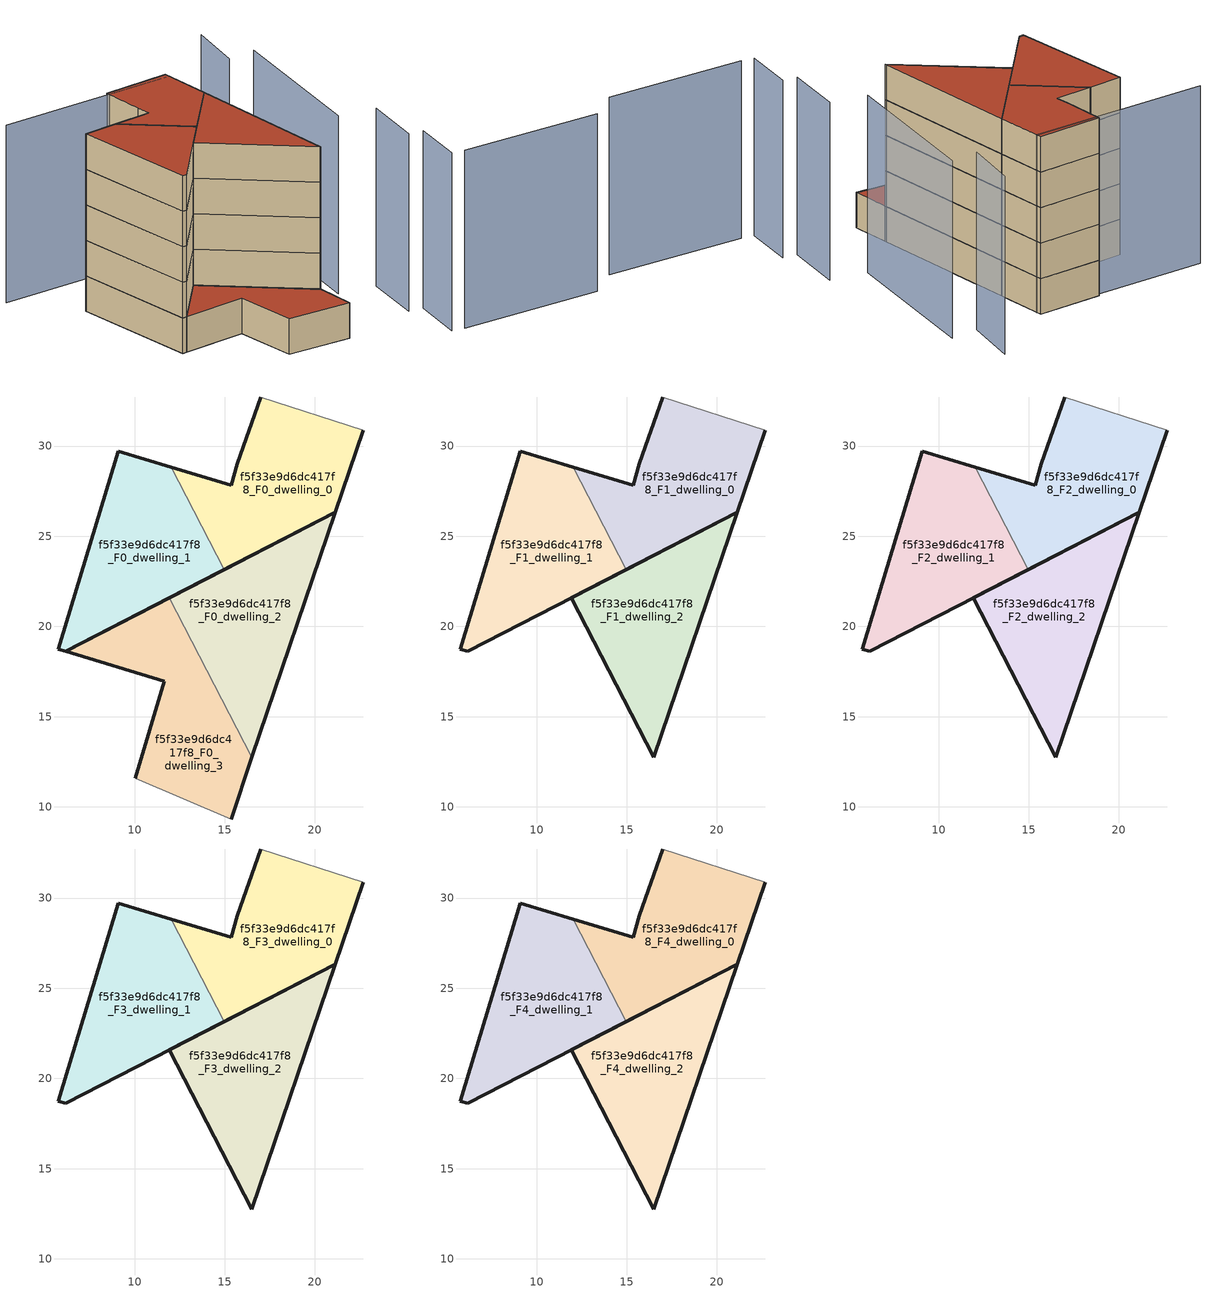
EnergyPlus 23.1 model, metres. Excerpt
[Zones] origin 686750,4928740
f5f33e9d6dc417f8_F0_dwelling_0
 floor ground (EU_floor_Construction): 21.13,26.34 22.67,30.87 16.99,32.72 15.68,29.01 15.35,27.82 12.03,28.82 14.96,23.15 z0
 wall outside (EU_wall_Construction): 22.67,30.87 21.13,26.34 14.96,23.15 / 12.03,28.82 15.35,27.82 15.68,29.01 16.99,32.72 z0:3
 wall adiabatic (EU_wall_Construction): 16.99,32.72 22.67,30.87 z0:3
 wall to f5f33e9d6dc417f8_F0_dwelling_1 (EU_wall_Construction): 14.96,23.15 12.03,28.82 z0:3
f5f33e9d6dc417f8_F0_dwelling_1
 floor ground (EU_floor_Construction): 14.96,23.15 12.03,28.82 9.09,29.71 5.78,18.74 6.19,18.62 z0
 wall outside (EU_wall_Construction): 14.96,23.15 6.19,18.62 5.78,18.74 9.09,29.71 12.03,28.82 z0:3
f5f33e9d6dc417f8_F0_dwelling_2
 floor ground (EU_floor_Construction): 16.51,12.74 21.13,26.34 11.94,21.59 z0
 wall outside (EU_wall_Construction): 11.94,21.59 21.13,26.34 16.51,12.74 z0:3
 wall to f5f33e9d6dc417f8_F0_dwelling_3 (EU_wall_Construction): 16.51,12.74 11.94,21.59 z0:3
f5f33e9d6dc417f8_F0_dwelling_3
 floor ground (EU_floor_Construction): 15.35,9.33 16.51,12.74 11.94,21.59 6.19,18.62 11.66,16.97 10.03,11.59 z0
 wall outside (EU_wall_Construction): 16.51,12.74 15.35,9.33 / 10.03,11.59 11.66,16.97 6.19,18.62 11.94,21.59 z0:3
 wall adiabatic (EU_wall_Construction): 15.35,9.33 10.03,11.59 z0:3
 roof outside (EU_roof_Construction): 11.94,21.59 16.51,12.74 15.35,9.33 10.03,11.59 11.66,16.97 6.19,18.62 z3
f5f33e9d6dc417f8_F1_dwelling_0
 floor to f5f33e9d6dc417f8_F0_dwelling_0 (EU_floor_Construction): 21.13,26.34 22.67,30.87 16.99,32.72 15.68,29.01 15.35,27.82 12.03,28.82 14.96,23.15 z3
 wall outside (EU_wall_Construction): 22.67,30.87 21.13,26.34 14.96,23.15 / 12.03,28.82 15.35,27.82 15.68,29.01 16.99,32.72 z3:6
 wall adiabatic (EU_wall_Construction): 16.99,32.72 22.67,30.87 z3:6
 wall to f5f33e9d6dc417f8_F1_dwelling_1 (EU_wall_Construction): 14.96,23.15 12.03,28.82 z3:6
f5f33e9d6dc417f8_F1_dwelling_1
 floor to f5f33e9d6dc417f8_F0_dwelling_1 (EU_floor_Construction): 14.96,23.15 12.03,28.82 9.09,29.71 5.78,18.74 6.19,18.62 z3
 wall outside (EU_wall_Construction): 14.96,23.15 6.19,18.62 5.78,18.74 9.09,29.71 12.03,28.82 z3:6
f5f33e9d6dc417f8_F1_dwelling_2
 floor to f5f33e9d6dc417f8_F0_dwelling_2 (EU_floor_Construction): 16.51,12.74 21.13,26.34 11.94,21.59 z3
 wall outside (EU_wall_Construction): 16.51,12.74 11.94,21.59 21.13,26.34 16.51,12.74 z3:6
f5f33e9d6dc417f8_F2_dwelling_0
 floor to f5f33e9d6dc417f8_F1_dwelling_0 (EU_floor_Construction): 21.13,26.34 22.67,30.87 16.99,32.72 15.68,29.01 15.35,27.82 12.03,28.82 14.96,23.15 z6
 wall outside (EU_wall_Construction): 22.67,30.87 21.13,26.34 14.96,23.15 / 12.03,28.82 15.35,27.82 15.68,29.01 16.99,32.72 z6:9
 wall adiabatic (EU_wall_Construction): 16.99,32.72 22.67,30.87 z6:9
 wall to f5f33e9d6dc417f8_F2_dwelling_1 (EU_wall_Construction): 14.96,23.15 12.03,28.82 z6:9
f5f33e9d6dc417f8_F2_dwelling_1
 floor to f5f33e9d6dc417f8_F1_dwelling_1 (EU_floor_Construction): 14.96,23.15 12.03,28.82 9.09,29.71 5.78,18.74 6.19,18.62 z6
 wall outside (EU_wall_Construction): 14.96,23.15 6.19,18.62 5.78,18.74 9.09,29.71 12.03,28.82 z6:9
f5f33e9d6dc417f8_F2_dwelling_2
 floor to f5f33e9d6dc417f8_F1_dwelling_2 (EU_floor_Construction): 16.51,12.74 21.13,26.34 11.94,21.59 z6
 wall outside (EU_wall_Construction): 16.51,12.74 11.94,21.59 21.13,26.34 16.51,12.74 z6:9
f5f33e9d6dc417f8_F3_dwelling_0
 floor to f5f33e9d6dc417f8_F2_dwelling_0 (EU_floor_Construction): 21.13,26.34 22.67,30.87 16.99,32.72 15.68,29.01 15.35,27.82 12.03,28.82 14.96,23.15 z9
 wall outside (EU_wall_Construction): 22.67,30.87 21.13,26.34 14.96,23.15 / 12.03,28.82 15.35,27.82 15.68,29.01 16.99,32.72 z9:12
 wall adiabatic (EU_wall_Construction): 16.99,32.72 22.67,30.87 z9:12
 wall to f5f33e9d6dc417f8_F3_dwelling_1 (EU_wall_Construction): 14.96,23.15 12.03,28.82 z9:12
f5f33e9d6dc417f8_F3_dwelling_1
 floor to f5f33e9d6dc417f8_F2_dwelling_1 (EU_floor_Construction): 14.96,23.15 12.03,28.82 9.09,29.71 5.78,18.74 6.19,18.62 z9
 wall outside (EU_wall_Construction): 14.96,23.15 6.19,18.62 5.78,18.74 9.09,29.71 12.03,28.82 z9:12
f5f33e9d6dc417f8_F3_dwelling_2
 floor to f5f33e9d6dc417f8_F2_dwelling_2 (EU_floor_Construction): 16.51,12.74 21.13,26.34 11.94,21.59 z9
 wall outside (EU_wall_Construction): 16.51,12.74 11.94,21.59 21.13,26.34 16.51,12.74 z9:12
f5f33e9d6dc417f8_F4_dwelling_0
 floor to f5f33e9d6dc417f8_F3_dwelling_0 (EU_floor_Construction): 21.13,26.34 22.67,30.87 16.99,32.72 15.68,29.01 15.35,27.82 12.03,28.82 14.96,23.15 z12
 wall outside (EU_wall_Construction): 22.67,30.87 21.13,26.34 14.96,23.15 / 12.03,28.82 15.35,27.82 15.68,29.01 16.99,32.72 z12:15
 wall adiabatic (EU_wall_Construction): 16.99,32.72 22.67,30.87 z12:15
 wall to f5f33e9d6dc417f8_F4_dwelling_1 (EU_wall_Construction): 14.96,23.15 12.03,28.82 z12:15
 roof outside (EU_roof_Construction): 22.67,30.87 21.13,26.34 14.96,23.15 12.03,28.82 15.35,27.82 15.68,29.01 16.99,32.72 z15
f5f33e9d6dc417f8_F4_dwelling_1
 floor to f5f33e9d6dc417f8_F3_dwelling_1 (EU_floor_Construction): 14.96,23.15 12.03,28.82 9.09,29.71 5.78,18.74 6.19,18.62 z12
 wall outside (EU_wall_Construction): 14.96,23.15 6.19,18.62 5.78,18.74 9.09,29.71 12.03,28.82 z12:15
 roof outside (EU_roof_Construction): 12.03,28.82 14.96,23.15 6.19,18.62 5.78,18.74 9.09,29.71 z15
f5f33e9d6dc417f8_F4_dwelling_2
 floor to f5f33e9d6dc417f8_F3_dwelling_2 (EU_floor_Construction): 16.51,12.74 21.13,26.34 11.94,21.59 z12
 wall outside (EU_wall_Construction): 16.51,12.74 11.94,21.59 21.13,26.34 16.51,12.74 z12:15
 roof outside (EU_roof_Construction): 21.13,26.34 16.51,12.74 11.94,21.59 z15
shading: 21.87,2.81 33.66,-1.97 / 20.89,3.42 23.55,7.68 / 22.44,8.36 25.47,13.21 / 22.6,14.93 30.46,27.63 / 27.96,28.31 31.01,32.79 / 22.51,30.43 7.23,35.89 z0:15
[Building]
EU S2 Campaign: North Axis=0; Terrain=City; Solar Distribution=FullExterior
[Site:Location]
Bologna: Latitude=44.5; Longitude=11.25; Time Zone=1; Elevation=37
[SizingPeriod:WeatherFileDays]
AnnualSizingPeriod: Begin Month=1; Begin Day of Month=1; End Month=12; End Day of Month=31; Day of Week for Start Day=Monday; Use Weather File Daylight Saving Period=No; Use Weather File Rain and Snow Indicators=No
[MATERIAL]
EU_InternalMass_Material: Roughness=MediumRough; Thickness=0.1; Conductivity=1; Density=1800; Specific Heat=900; Thermal Absorptance=0.9; Solar Absorptance=0.7; Visible Absorptance=0.7
[MATERIAL:NOMASS] Roughness=MediumRough; Thermal Absorptance=0.9; Solar Absorptance=0.7; Visible Absorptance=0.7
Name | Thermal Resistance
EU_wall_NoMass | 0.905828
EU_roof_NoMass | 0.37593
EU_floor_NoMass | 0.67114
[CONSTRUCTION]
EU_wall_Construction: EU_wall_NoMass
EU_roof_Construction: EU_roof_NoMass
EU_floor_Construction: EU_floor_NoMass
EU_InternalMass_Construction: EU_InternalMass_Material
[ZONE] Type=1; Multiplier=1; Ceiling Height=autocalculate; Floor Area=autocalculate; Part of Total Floor Area=Yes
Name | Volume
f5f33e9d6dc417f8_F0_dwelling_0; f5f33e9d6dc417f8_F1_dwelling_0; f5f33e9d6dc417f8_F2_dwelling_0; f5f33e9d6dc417f8_F3_dwelling_0; f5f33e9d6dc417f8_F4_dwelling_0 | 154.608
f5f33e9d6dc417f8_F0_dwelling_1 | 154.621
f5f33e9d6dc417f8_F1_dwelling_1; f5f33e9d6dc417f8_F2_dwelling_1; f5f33e9d6dc417f8_F3_dwelling_1; f5f33e9d6dc417f8_F4_dwelling_1 | 154.622
f5f33e9d6dc417f8_F0_dwelling_2 | 154.618
f5f33e9d6dc417f8_F1_dwelling_2; f5f33e9d6dc417f8_F2_dwelling_2; f5f33e9d6dc417f8_F3_dwelling_2; f5f33e9d6dc417f8_F4_dwelling_2 | 154.619
f5f33e9d6dc417f8_F0_dwelling_3 | 154.625
[INTERNALMASS] Construction=EU_InternalMass_Construction
Name | Zone or ZoneList | Surface Area
f5f33e9d6dc417f8_F0_dwelling_0_EU_InternalMass | f5f33e9d6dc417f8_F0_dwelling_0 | 51.5353
f5f33e9d6dc417f8_F0_dwelling_1_EU_InternalMass | f5f33e9d6dc417f8_F0_dwelling_1 | 51.5378
f5f33e9d6dc417f8_F0_dwelling_2_EU_InternalMass | f5f33e9d6dc417f8_F0_dwelling_2 | 51.5423
f5f33e9d6dc417f8_F0_dwelling_3_EU_InternalMass | f5f33e9d6dc417f8_F0_dwelling_3 | 51.5417
f5f33e9d6dc417f8_F1_dwelling_0_EU_InternalMass | f5f33e9d6dc417f8_F1_dwelling_0 | 68.7174
f5f33e9d6dc417f8_F1_dwelling_1_EU_InternalMass | f5f33e9d6dc417f8_F1_dwelling_1 | 68.7217
f5f33e9d6dc417f8_F1_dwelling_2_EU_InternalMass | f5f33e9d6dc417f8_F1_dwelling_2 | 68.7186
f5f33e9d6dc417f8_F2_dwelling_0_EU_InternalMass | f5f33e9d6dc417f8_F2_dwelling_0 | 68.7174
f5f33e9d6dc417f8_F2_dwelling_1_EU_InternalMass | f5f33e9d6dc417f8_F2_dwelling_1 | 68.7217
f5f33e9d6dc417f8_F2_dwelling_2_EU_InternalMass | f5f33e9d6dc417f8_F2_dwelling_2 | 68.7186
f5f33e9d6dc417f8_F3_dwelling_0_EU_InternalMass | f5f33e9d6dc417f8_F3_dwelling_0 | 68.7174
f5f33e9d6dc417f8_F3_dwelling_1_EU_InternalMass | f5f33e9d6dc417f8_F3_dwelling_1 | 68.7217
f5f33e9d6dc417f8_F3_dwelling_2_EU_InternalMass | f5f33e9d6dc417f8_F3_dwelling_2 | 68.7186
f5f33e9d6dc417f8_F4_dwelling_0_EU_InternalMass | f5f33e9d6dc417f8_F4_dwelling_0 | 68.7174
f5f33e9d6dc417f8_F4_dwelling_1_EU_InternalMass | f5f33e9d6dc417f8_F4_dwelling_1 | 68.7217
f5f33e9d6dc417f8_F4_dwelling_2_EU_InternalMass | f5f33e9d6dc417f8_F4_dwelling_2 | 68.7186
[OTHEREQUIPMENT] Fuel Type=Electricity; Design Level Calculation Method=Watts/Area; Power per Zone Floor Area=1; Fraction Latent=0; Fraction Radiant=0; Fraction Lost=0; Carbon Dioxide Generation Rate=0; EndUse Subcategory=EU_Step8_InternalGains
Name | Zone or ZoneList or Space or SpaceList | Schedule
EU_Step8_InternalGain_f5f33e9d6dc417f8_F0_dwelling_0_f000 | f5f33e9d6dc417f8_F0_dwelling_0 | EU_Step8_GainSchedule_f5f33e9d6dc417f8_F0_dwelling_0_f000
EU_Step8_InternalGain_f5f33e9d6dc417f8_F0_dwelling_1_f000 | f5f33e9d6dc417f8_F0_dwelling_1 | EU_Step8_GainSchedule_f5f33e9d6dc417f8_F0_dwelling_1_f000
EU_Step8_InternalGain_f5f33e9d6dc417f8_F0_dwelling_2_f000 | f5f33e9d6dc417f8_F0_dwelling_2 | EU_Step8_GainSchedule_f5f33e9d6dc417f8_F0_dwelling_2_f000
EU_Step8_InternalGain_f5f33e9d6dc417f8_F0_dwelling_3_f000 | f5f33e9d6dc417f8_F0_dwelling_3 | EU_Step8_GainSchedule_f5f33e9d6dc417f8_F0_dwelling_3_f000
EU_Step8_InternalGain_f5f33e9d6dc417f8_F1_dwelling_0_f000 | f5f33e9d6dc417f8_F1_dwelling_0 | EU_Step8_GainSchedule_f5f33e9d6dc417f8_F1_dwelling_0_f000
EU_Step8_InternalGain_f5f33e9d6dc417f8_F1_dwelling_1_f000 | f5f33e9d6dc417f8_F1_dwelling_1 | EU_Step8_GainSchedule_f5f33e9d6dc417f8_F1_dwelling_1_f000
EU_Step8_InternalGain_f5f33e9d6dc417f8_F1_dwelling_2_f000 | f5f33e9d6dc417f8_F1_dwelling_2 | EU_Step8_GainSchedule_f5f33e9d6dc417f8_F1_dwelling_2_f000
EU_Step8_InternalGain_f5f33e9d6dc417f8_F2_dwelling_0_f000 | f5f33e9d6dc417f8_F2_dwelling_0 | EU_Step8_GainSchedule_f5f33e9d6dc417f8_F2_dwelling_0_f000
EU_Step8_InternalGain_f5f33e9d6dc417f8_F2_dwelling_1_f000 | f5f33e9d6dc417f8_F2_dwelling_1 | EU_Step8_GainSchedule_f5f33e9d6dc417f8_F2_dwelling_1_f000
EU_Step8_InternalGain_f5f33e9d6dc417f8_F2_dwelling_2_f000 | f5f33e9d6dc417f8_F2_dwelling_2 | EU_Step8_GainSchedule_f5f33e9d6dc417f8_F2_dwelling_2_f000
EU_Step8_InternalGain_f5f33e9d6dc417f8_F3_dwelling_0_f000 | f5f33e9d6dc417f8_F3_dwelling_0 | EU_Step8_GainSchedule_f5f33e9d6dc417f8_F3_dwelling_0_f000
EU_Step8_InternalGain_f5f33e9d6dc417f8_F3_dwelling_1_f000 | f5f33e9d6dc417f8_F3_dwelling_1 | EU_Step8_GainSchedule_f5f33e9d6dc417f8_F3_dwelling_1_f000
EU_Step8_InternalGain_f5f33e9d6dc417f8_F3_dwelling_2_f000 | f5f33e9d6dc417f8_F3_dwelling_2 | EU_Step8_GainSchedule_f5f33e9d6dc417f8_F3_dwelling_2_f000
EU_Step8_InternalGain_f5f33e9d6dc417f8_F4_dwelling_0_f000 | f5f33e9d6dc417f8_F4_dwelling_0 | EU_Step8_GainSchedule_f5f33e9d6dc417f8_F4_dwelling_0_f000
EU_Step8_InternalGain_f5f33e9d6dc417f8_F4_dwelling_1_f000 | f5f33e9d6dc417f8_F4_dwelling_1 | EU_Step8_GainSchedule_f5f33e9d6dc417f8_F4_dwelling_1_f000
EU_Step8_InternalGain_f5f33e9d6dc417f8_F4_dwelling_2_f000 | f5f33e9d6dc417f8_F4_dwelling_2 | EU_Step8_GainSchedule_f5f33e9d6dc417f8_F4_dwelling_2_f000
[ZONEVENTILATION:DESIGNFLOWRATE] Schedule=EU_AlwaysOn; Design Flow Rate Calculation Method=AirChanges/Hour; Air Changes per Hour=0.73129; Ventilation Type=Natural; Fan Pressure Rise=0; Fan Total Efficiency=1; Constant Term Coefficient=1; Temperature Term Coefficient=0; Velocity Term Coefficient=0; Velocity Squared Term Coefficient=0; Minimum Indoor Temperature=-100; Maximum Indoor Temperature=100; Delta Temperature=-100; Minimum Outdoor Temperature=-100; Maximum Outdoor Temperature=100; Maximum Wind Speed=40
Name | Zone or ZoneList or Space or SpaceList
EU_ConstantAir_f5f33e9d6dc417f8_F0_dwelling_0 | f5f33e9d6dc417f8_F0_dwelling_0
EU_ConstantAir_f5f33e9d6dc417f8_F0_dwelling_1 | f5f33e9d6dc417f8_F0_dwelling_1
EU_ConstantAir_f5f33e9d6dc417f8_F0_dwelling_2 | f5f33e9d6dc417f8_F0_dwelling_2
EU_ConstantAir_f5f33e9d6dc417f8_F0_dwelling_3 | f5f33e9d6dc417f8_F0_dwelling_3
EU_ConstantAir_f5f33e9d6dc417f8_F1_dwelling_0 | f5f33e9d6dc417f8_F1_dwelling_0
EU_ConstantAir_f5f33e9d6dc417f8_F1_dwelling_1 | f5f33e9d6dc417f8_F1_dwelling_1
EU_ConstantAir_f5f33e9d6dc417f8_F1_dwelling_2 | f5f33e9d6dc417f8_F1_dwelling_2
EU_ConstantAir_f5f33e9d6dc417f8_F2_dwelling_0 | f5f33e9d6dc417f8_F2_dwelling_0
EU_ConstantAir_f5f33e9d6dc417f8_F2_dwelling_1 | f5f33e9d6dc417f8_F2_dwelling_1
EU_ConstantAir_f5f33e9d6dc417f8_F2_dwelling_2 | f5f33e9d6dc417f8_F2_dwelling_2
EU_ConstantAir_f5f33e9d6dc417f8_F3_dwelling_0 | f5f33e9d6dc417f8_F3_dwelling_0
EU_ConstantAir_f5f33e9d6dc417f8_F3_dwelling_1 | f5f33e9d6dc417f8_F3_dwelling_1
EU_ConstantAir_f5f33e9d6dc417f8_F3_dwelling_2 | f5f33e9d6dc417f8_F3_dwelling_2
EU_ConstantAir_f5f33e9d6dc417f8_F4_dwelling_0 | f5f33e9d6dc417f8_F4_dwelling_0
EU_ConstantAir_f5f33e9d6dc417f8_F4_dwelling_1 | f5f33e9d6dc417f8_F4_dwelling_1
EU_ConstantAir_f5f33e9d6dc417f8_F4_dwelling_2 | f5f33e9d6dc417f8_F4_dwelling_2
[HVACTEMPLATE:THERMOSTAT] Constant Heating Setpoint=20; Constant Cooling Setpoint=50
EU_HeatOnly_f5f33e9d6dc417f8_F0_dwelling_0; EU_HeatOnly_f5f33e9d6dc417f8_F0_dwelling_1; EU_HeatOnly_f5f33e9d6dc417f8_F0_dwelling_2; EU_HeatOnly_f5f33e9d6dc417f8_F0_dwelling_3; EU_HeatOnly_f5f33e9d6dc417f8_F1_dwelling_0; EU_HeatOnly_f5f33e9d6dc417f8_F1_dwelling_1; EU_HeatOnly_f5f33e9d6dc417f8_F1_dwelling_2; EU_HeatOnly_f5f33e9d6dc417f8_F2_dwelling_0; EU_HeatOnly_f5f33e9d6dc417f8_F2_dwelling_1; EU_HeatOnly_f5f33e9d6dc417f8_F2_dwelling_2; EU_HeatOnly_f5f33e9d6dc417f8_F3_dwelling_0; EU_HeatOnly_f5f33e9d6dc417f8_F3_dwelling_1; EU_HeatOnly_f5f33e9d6dc417f8_F3_dwelling_2; EU_HeatOnly_f5f33e9d6dc417f8_F4_dwelling_0; EU_HeatOnly_f5f33e9d6dc417f8_F4_dwelling_1; EU_HeatOnly_f5f33e9d6dc417f8_F4_dwelling_2
[HVACTEMPLATE:ZONE:IDEALLOADSAIRSYSTEM] System Availability Schedule=EU_AlwaysOn; Maximum Heating Supply Air Temperature=50; Minimum Cooling Supply Air Temperature=13; Maximum Heating Supply Air Humidity Ratio=0.0156; Minimum Cooling Supply Air Humidity Ratio=0.0077; Heating Limit=NoLimit; Cooling Limit=NoLimit; Heating Availability Schedule=EU_AlwaysOn; Cooling Availability Schedule=EU_CoolingOff; Dehumidification Control Type=ConstantSensibleHeatRatio; Cooling Sensible Heat Ratio=0.7; Dehumidification Setpoint=60; Humidification Control Type=None; Humidification Setpoint=30; Outdoor Air Method=None; Outdoor Air Flow Rate per Person=0.00944; Outdoor Air Flow Rate per Zone Floor Area=0; Outdoor Air Flow Rate per Zone=0; Demand Controlled Ventilation Type=None; Outdoor Air Economizer Type=NoEconomizer; Heat Recovery Type=None; Sensible Heat Recovery Effectiveness=0.7; Latent Heat Recovery Effectiveness=0.65
Name | Template Thermostat
f5f33e9d6dc417f8_F0_dwelling_0 | EU_HeatOnly_f5f33e9d6dc417f8_F0_dwelling_0
f5f33e9d6dc417f8_F0_dwelling_1 | EU_HeatOnly_f5f33e9d6dc417f8_F0_dwelling_1
f5f33e9d6dc417f8_F0_dwelling_2 | EU_HeatOnly_f5f33e9d6dc417f8_F0_dwelling_2
f5f33e9d6dc417f8_F0_dwelling_3 | EU_HeatOnly_f5f33e9d6dc417f8_F0_dwelling_3
f5f33e9d6dc417f8_F1_dwelling_0 | EU_HeatOnly_f5f33e9d6dc417f8_F1_dwelling_0
f5f33e9d6dc417f8_F1_dwelling_1 | EU_HeatOnly_f5f33e9d6dc417f8_F1_dwelling_1
f5f33e9d6dc417f8_F1_dwelling_2 | EU_HeatOnly_f5f33e9d6dc417f8_F1_dwelling_2
f5f33e9d6dc417f8_F2_dwelling_0 | EU_HeatOnly_f5f33e9d6dc417f8_F2_dwelling_0
f5f33e9d6dc417f8_F2_dwelling_1 | EU_HeatOnly_f5f33e9d6dc417f8_F2_dwelling_1
f5f33e9d6dc417f8_F2_dwelling_2 | EU_HeatOnly_f5f33e9d6dc417f8_F2_dwelling_2
f5f33e9d6dc417f8_F3_dwelling_0 | EU_HeatOnly_f5f33e9d6dc417f8_F3_dwelling_0
f5f33e9d6dc417f8_F3_dwelling_1 | EU_HeatOnly_f5f33e9d6dc417f8_F3_dwelling_1
f5f33e9d6dc417f8_F3_dwelling_2 | EU_HeatOnly_f5f33e9d6dc417f8_F3_dwelling_2
f5f33e9d6dc417f8_F4_dwelling_0 | EU_HeatOnly_f5f33e9d6dc417f8_F4_dwelling_0
f5f33e9d6dc417f8_F4_dwelling_1 | EU_HeatOnly_f5f33e9d6dc417f8_F4_dwelling_1
f5f33e9d6dc417f8_F4_dwelling_2 | EU_HeatOnly_f5f33e9d6dc417f8_F4_dwelling_2
[SIZING:ZONE] Zone Cooling Design Supply Air Temperature Input Method=SupplyAirTemperature; Zone Cooling Design Supply Air Temperature=13; Zone Heating Design Supply Air Temperature Input Method=SupplyAirTemperature; Zone Heating Design Supply Air Temperature=50; Zone Cooling Design Supply Air Humidity Ratio=0.008; Zone Heating Design Supply Air Humidity Ratio=0.008; Cooling Design Air Flow Method=DesignDay; Cooling Design Air Flow Rate=0; Cooling Minimum Air Flow per Zone Floor Area=0.000762; Cooling Minimum Air Flow=0; Cooling Minimum Air Flow Fraction=0.2; Heating Design Air Flow Method=DesignDay; Heating Design Air Flow Rate=0; Heating Maximum Air Flow per Zone Floor Area=0.002032; Heating Maximum Air Flow=0.141576; Heating Maximum Air Flow Fraction=0.3; Account for Dedicated Outdoor Air System=No; Dedicated Outdoor Air System Control Strategy=NeutralSupplyAir; Dedicated Outdoor Air Low Setpoint Temperature for Design=autosize; Dedicated Outdoor Air High Setpoint Temperature for Design=autosize; Zone Load Sizing Method=Sensible Load Only No Latent Load; Zone Latent Cooling Design Supply Air Humidity Ratio Input Method=HumidityRatioDifference; Zone Cooling Design Supply Air Humidity Ratio Difference=0.005; Zone Latent Heating Design Supply Air Humidity Ratio Input Method=HumidityRatioDifference; Zone Humidification Design Supply Air Humidity Ratio Difference=0.005
f5f33e9d6dc417f8_F0_dwelling_0; f5f33e9d6dc417f8_F0_dwelling_1; f5f33e9d6dc417f8_F0_dwelling_2; f5f33e9d6dc417f8_F0_dwelling_3; f5f33e9d6dc417f8_F1_dwelling_0; f5f33e9d6dc417f8_F1_dwelling_1; f5f33e9d6dc417f8_F1_dwelling_2; f5f33e9d6dc417f8_F2_dwelling_0; f5f33e9d6dc417f8_F2_dwelling_1; f5f33e9d6dc417f8_F2_dwelling_2; f5f33e9d6dc417f8_F3_dwelling_0; f5f33e9d6dc417f8_F3_dwelling_1; f5f33e9d6dc417f8_F3_dwelling_2; f5f33e9d6dc417f8_F4_dwelling_0; f5f33e9d6dc417f8_F4_dwelling_1; f5f33e9d6dc417f8_F4_dwelling_2
[SCHEDULE:CONSTANT]
Name | Hourly Value
EU_AlwaysOn | 1
EU_CoolingOff | 0
[SCHEDULE:FILE] Column Number=1; Rows to Skip at Top=0; Number of Hours of Data=8760; Column Separator=Comma; Interpolate to Timestep=No; Minutes per Item=60; Adjust Schedule for Daylight Savings=Yes
Name | File
EU_Step8_GainSchedule_f5f33e9d6dc417f8_F0_dwelling_0_f000 | ../../schedules/f5f33e9d6dc417f8/f5f33e9d6dc417f8_F0_dwelling_0_f000_gain.csv
EU_Step8_GainSchedule_f5f33e9d6dc417f8_F0_dwelling_1_f000 | ../../schedules/f5f33e9d6dc417f8/f5f33e9d6dc417f8_F0_dwelling_1_f000_gain.csv
EU_Step8_GainSchedule_f5f33e9d6dc417f8_F0_dwelling_2_f000 | ../../schedules/f5f33e9d6dc417f8/f5f33e9d6dc417f8_F0_dwelling_2_f000_gain.csv
EU_Step8_GainSchedule_f5f33e9d6dc417f8_F0_dwelling_3_f000 | ../../schedules/f5f33e9d6dc417f8/f5f33e9d6dc417f8_F0_dwelling_3_f000_gain.csv
EU_Step8_GainSchedule_f5f33e9d6dc417f8_F1_dwelling_0_f000 | ../../schedules/f5f33e9d6dc417f8/f5f33e9d6dc417f8_F1_dwelling_0_f000_gain.csv
EU_Step8_GainSchedule_f5f33e9d6dc417f8_F1_dwelling_1_f000 | ../../schedules/f5f33e9d6dc417f8/f5f33e9d6dc417f8_F1_dwelling_1_f000_gain.csv
EU_Step8_GainSchedule_f5f33e9d6dc417f8_F1_dwelling_2_f000 | ../../schedules/f5f33e9d6dc417f8/f5f33e9d6dc417f8_F1_dwelling_2_f000_gain.csv
EU_Step8_GainSchedule_f5f33e9d6dc417f8_F2_dwelling_0_f000 | ../../schedules/f5f33e9d6dc417f8/f5f33e9d6dc417f8_F2_dwelling_0_f000_gain.csv
EU_Step8_GainSchedule_f5f33e9d6dc417f8_F2_dwelling_1_f000 | ../../schedules/f5f33e9d6dc417f8/f5f33e9d6dc417f8_F2_dwelling_1_f000_gain.csv
EU_Step8_GainSchedule_f5f33e9d6dc417f8_F2_dwelling_2_f000 | ../../schedules/f5f33e9d6dc417f8/f5f33e9d6dc417f8_F2_dwelling_2_f000_gain.csv
EU_Step8_GainSchedule_f5f33e9d6dc417f8_F3_dwelling_0_f000 | ../../schedules/f5f33e9d6dc417f8/f5f33e9d6dc417f8_F3_dwelling_0_f000_gain.csv
EU_Step8_GainSchedule_f5f33e9d6dc417f8_F3_dwelling_1_f000 | ../../schedules/f5f33e9d6dc417f8/f5f33e9d6dc417f8_F3_dwelling_1_f000_gain.csv
EU_Step8_GainSchedule_f5f33e9d6dc417f8_F3_dwelling_2_f000 | ../../schedules/f5f33e9d6dc417f8/f5f33e9d6dc417f8_F3_dwelling_2_f000_gain.csv
EU_Step8_GainSchedule_f5f33e9d6dc417f8_F4_dwelling_0_f000 | ../../schedules/f5f33e9d6dc417f8/f5f33e9d6dc417f8_F4_dwelling_0_f000_gain.csv
EU_Step8_GainSchedule_f5f33e9d6dc417f8_F4_dwelling_1_f000 | ../../schedules/f5f33e9d6dc417f8/f5f33e9d6dc417f8_F4_dwelling_1_f000_gain.csv
EU_Step8_GainSchedule_f5f33e9d6dc417f8_F4_dwelling_2_f000 | ../../schedules/f5f33e9d6dc417f8/f5f33e9d6dc417f8_F4_dwelling_2_f000_gain.csv
